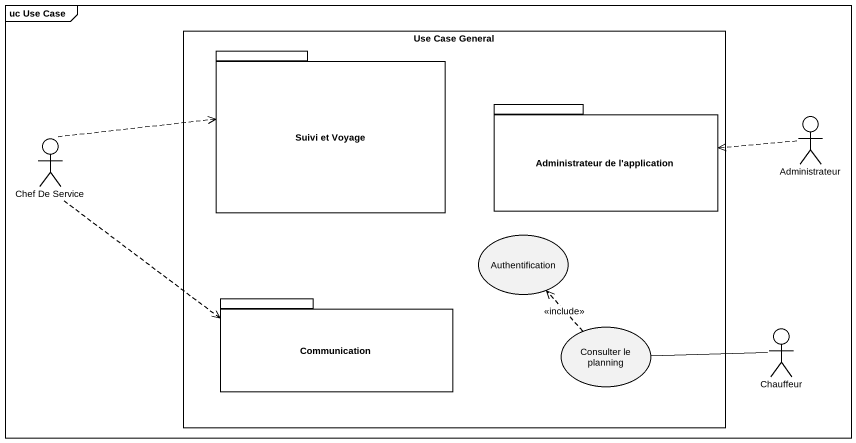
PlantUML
@startuml
mainframe uc Use Case
rectangle "Use Case General" as Use_Case_General {
  package "Suivi et Voyage" as Suivi_et_Voyage {
  }
  package "Administrateur de l'application" as Administrateur_de_l {
  }
  usecase Authentification
  package Communication {
  }
  usecase "Consulter le planning" as Consulter_le_planning
}
actor "Chef De Service" as Chef_De_Service
actor Administrateur
actor Chauffeur
Chef_De_Service .right.> Suivi_et_Voyage
Chef_De_Service .right.> Communication
Administrateur .left.> Administrateur_de_l
Consulter_le_planning .up.> Authentification : <<include>>
Chauffeur -left- Consulter_le_planning
@enduml
